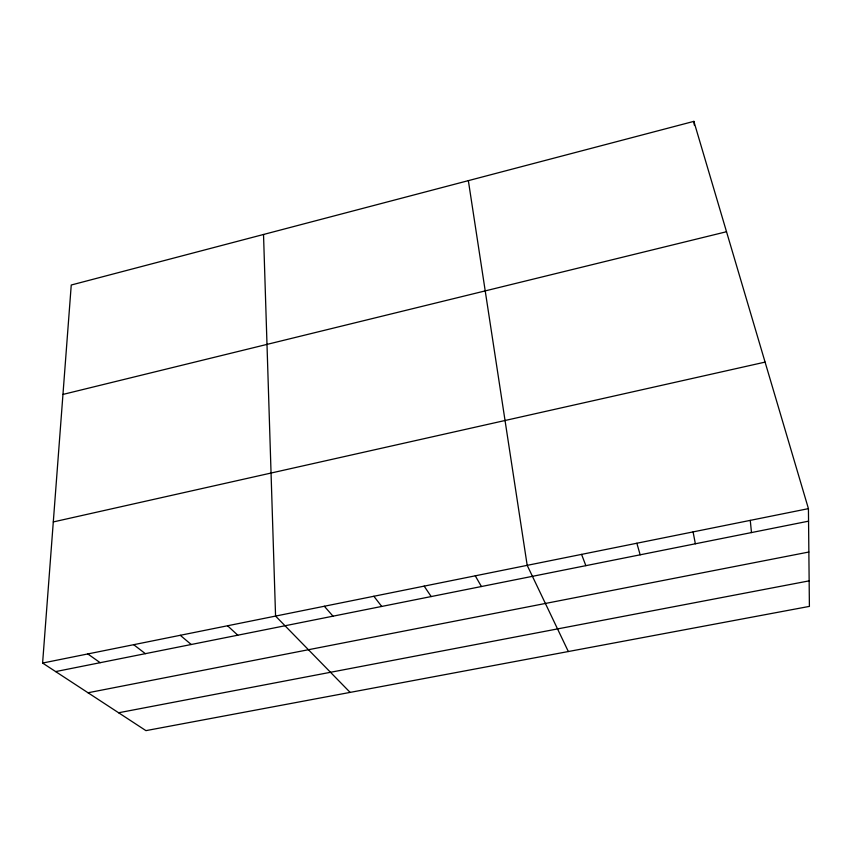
<?xml version="1.0" encoding="UTF-8"?>
<svg xmlns="http://www.w3.org/2000/svg" width="852" height="852" viewBox="0 0 852 852"><rect width="100%" height="100%" fill="white"/><g stroke="black" fill="none" stroke-linecap="round" stroke-linejoin="round"><path stroke-width="1.28" d="M42.6 663.058L71.249 285.015L693.869 121.367L808.431 508.644L809.4 606.39L145.937 730.633L42.6 663.058L808.431 508.644M62.963 394.423L726.511 231.733M53.293 521.935L765.085 362.111M55.646 671.589L808.559 521.168M88.022 692.761L808.857 552.021M118.609 712.762L809.144 580.862M87.799 653.942L100.174 662.686M133.689 644.687L145.362 653.665M180.262 635.294L191.221 644.495M227.559 625.762L237.772 635.198M350.129 692.388L275.569 616.081L263.524 234.481M324.335 606.251L333.004 616.177M373.858 596.262L381.717 606.443M424.168 586.123L431.176 596.56M475.278 575.824L481.412 586.527M568.337 651.535L527.196 565.355L468.355 180.645M581.575 554.386L585.856 565.664M636.859 543.235L640.161 554.812M693.081 531.904L695.36 543.789M693.869 121.367L694.295 125.095M750.271 520.38L751.485 532.575"/></g></svg>
